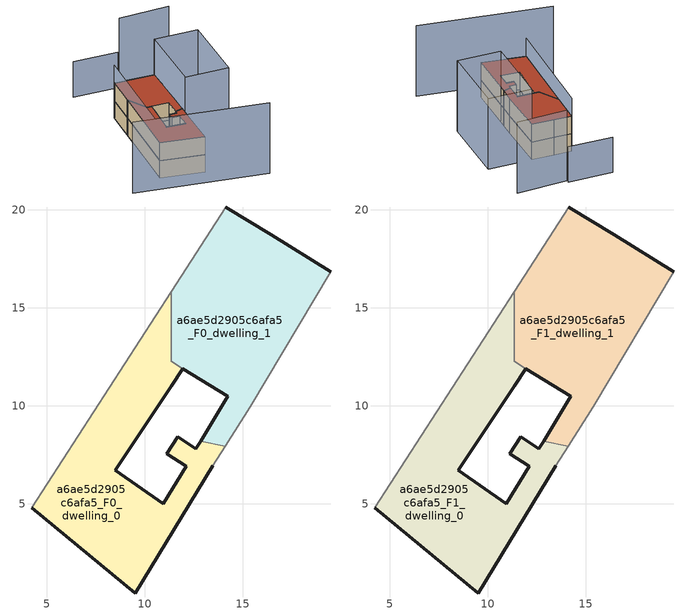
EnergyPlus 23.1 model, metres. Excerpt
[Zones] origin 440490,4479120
a6ae5d2905c6afa5_F0_dwelling_0
 floor ground (EU_floor_Construction): 9.51,0.46 13.47,6.94 14.09,7.93 12.85,8.21 12.61,7.8 11.67,8.42 11.12,7.55 12.12,6.93 10.94,5.01 8.5,6.73 11.34,11.01 11.94,11.9 11.94,11.91 11.34,12.27 11.34,15.82 4.23,4.81 z0
 wall outside (EU_wall_Construction): 11.94,11.91 11.94,11.9 11.34,11.01 8.5,6.73 10.94,5.01 12.12,6.93 11.12,7.55 11.67,8.42 12.61,7.8 12.85,8.21 / 13.47,6.94 9.51,0.46 4.23,4.81 z0:3
 wall adiabatic (EU_wall_Construction): 4.23,4.81 11.34,15.82 / 14.09,7.93 13.47,6.94 z0:3
 wall to a6ae5d2905c6afa5_F0_dwelling_1 (EU_wall_Construction): 11.34,15.82 11.34,12.28 11.34,12.27 11.94,11.91 / 12.85,8.21 14.09,7.93 z0:3
a6ae5d2905c6afa5_F0_dwelling_1
 floor ground (EU_floor_Construction): 15.37,9.96 19.48,16.85 16.45,18.73 14.14,20.15 11.34,15.82 11.34,12.28 11.34,12.27 11.94,11.91 11.94,11.9 14.23,10.49 12.85,8.21 14.09,7.93 z0
 wall outside (EU_wall_Construction): 14.14,20.15 16.45,18.73 19.48,16.85 / 12.85,8.21 14.23,10.49 11.94,11.9 11.94,11.91 z0:3
 wall adiabatic (EU_wall_Construction): 11.34,15.82 14.14,20.15 / 19.48,16.85 15.37,9.96 14.09,7.93 z0:3
a6ae5d2905c6afa5_F1_dwelling_0
 floor to a6ae5d2905c6afa5_F0_dwelling_0 (EU_floor_Construction): 9.51,0.46 13.47,6.94 14.09,7.93 12.85,8.21 12.61,7.8 11.67,8.42 11.12,7.55 12.12,6.93 10.94,5.01 8.5,6.73 11.34,11.01 11.94,11.9 11.94,11.91 11.34,12.27 11.34,15.82 4.23,4.81 z3
 wall outside (EU_wall_Construction): 11.94,11.91 11.94,11.9 11.34,11.01 8.5,6.73 10.94,5.01 12.12,6.93 11.12,7.55 11.67,8.42 12.61,7.8 12.85,8.21 / 13.47,6.94 9.51,0.46 4.23,4.81 z3:6
 wall adiabatic (EU_wall_Construction): 4.23,4.81 11.34,15.82 / 14.09,7.93 13.47,6.94 z3:6
 wall to a6ae5d2905c6afa5_F1_dwelling_1 (EU_wall_Construction): 11.34,15.82 11.34,12.28 11.34,12.27 11.94,11.91 / 12.85,8.21 14.09,7.93 z3:6
 roof outside (EU_roof_Construction): 11.34,15.82 11.34,12.27 11.94,11.91 11.94,11.9 11.34,11.01 8.5,6.73 10.94,5.01 12.12,6.93 11.12,7.55 11.67,8.42 12.61,7.8 12.85,8.21 14.09,7.93 13.47,6.94 9.51,0.46 4.23,4.81 z6
a6ae5d2905c6afa5_F1_dwelling_1
 floor to a6ae5d2905c6afa5_F0_dwelling_1 (EU_floor_Construction): 15.37,9.96 19.48,16.85 16.45,18.73 14.14,20.15 11.34,15.82 11.34,12.27 11.94,11.91 11.94,11.9 14.23,10.49 12.85,8.21 14.09,7.93 z3
 wall outside (EU_wall_Construction): 14.14,20.15 16.45,18.73 19.48,16.85 / 12.85,8.21 14.23,10.49 11.94,11.9 11.94,11.91 z3:6
 wall adiabatic (EU_wall_Construction): 11.34,15.82 14.14,20.15 / 19.48,16.85 15.37,9.96 14.09,7.93 z3:6
 roof outside (EU_roof_Construction): 19.48,16.85 15.37,9.96 14.09,7.93 12.85,8.21 14.23,10.49 11.94,11.9 11.94,11.91 11.34,12.27 11.34,12.28 11.34,15.82 14.14,20.15 16.45,18.73 z6
shading: -1.49,5.6 14.74,-7.3 / 28.36,20.64 21.27,24.49 / 13.43,6.89 19.48,16.85 / 19.48,16.85 25.36,13.29 / 25.36,13.29 19.31,3.32 / 19.31,3.32 13.43,6.89 z0:12; 14.14,20.15 4.23,4.81 z0:9; 21.47,24.86 15.46,28.48 z0:6
[Building]
EU S2 Campaign: North Axis=0; Terrain=City; Solar Distribution=FullExterior
[Site:Location]
Madrid: Latitude=40.5; Longitude=-3.5; Time Zone=1; Elevation=609
[SizingPeriod:WeatherFileDays]
AnnualSizingPeriod: Begin Month=1; Begin Day of Month=1; End Month=12; End Day of Month=31; Day of Week for Start Day=Monday; Use Weather File Daylight Saving Period=No; Use Weather File Rain and Snow Indicators=No
[MATERIAL]
EU_InternalMass_Material: Roughness=MediumRough; Thickness=0.1; Conductivity=1; Density=1800; Specific Heat=900; Thermal Absorptance=0.9; Solar Absorptance=0.7; Visible Absorptance=0.7
[MATERIAL:NOMASS] Roughness=MediumRough; Thermal Absorptance=0.9; Solar Absorptance=0.7; Visible Absorptance=0.7
Name | Thermal Resistance
EU_wall_NoMass | 0.419739
EU_roof_NoMass | 0.352165
EU_floor_NoMass | 0.608284
[CONSTRUCTION]
EU_wall_Construction: EU_wall_NoMass
EU_roof_Construction: EU_roof_NoMass
EU_floor_Construction: EU_floor_NoMass
EU_InternalMass_Construction: EU_InternalMass_Material
[ZONE] Type=1; Multiplier=1; Ceiling Height=autocalculate; Floor Area=autocalculate; Part of Total Floor Area=Yes
Name | Volume
a6ae5d2905c6afa5_F0_dwelling_0; a6ae5d2905c6afa5_F1_dwelling_0 | 160.089
a6ae5d2905c6afa5_F0_dwelling_1; a6ae5d2905c6afa5_F1_dwelling_1 | 157.84
[INTERNALMASS] Construction=EU_InternalMass_Construction
Name | Zone or ZoneList | Surface Area
a6ae5d2905c6afa5_F0_dwelling_0_EU_InternalMass | a6ae5d2905c6afa5_F0_dwelling_0 | 53.3627
a6ae5d2905c6afa5_F0_dwelling_1_EU_InternalMass | a6ae5d2905c6afa5_F0_dwelling_1 | 52.6134
a6ae5d2905c6afa5_F1_dwelling_0_EU_InternalMass | a6ae5d2905c6afa5_F1_dwelling_0 | 53.3627
a6ae5d2905c6afa5_F1_dwelling_1_EU_InternalMass | a6ae5d2905c6afa5_F1_dwelling_1 | 52.6134
[OTHEREQUIPMENT] Fuel Type=Electricity; Design Level Calculation Method=Watts/Area; Power per Zone Floor Area=1; Fraction Latent=0; Fraction Radiant=0; Fraction Lost=0; Carbon Dioxide Generation Rate=0; EndUse Subcategory=EU_Step8_InternalGains
Name | Zone or ZoneList or Space or SpaceList | Schedule
EU_Step8_InternalGain_a6ae5d2905c6afa5_F0_dwelling_0_f000 | a6ae5d2905c6afa5_F0_dwelling_0 | EU_Step8_GainSchedule_a6ae5d2905c6afa5_F0_dwelling_0_f000
EU_Step8_InternalGain_a6ae5d2905c6afa5_F0_dwelling_1_f000 | a6ae5d2905c6afa5_F0_dwelling_1 | EU_Step8_GainSchedule_a6ae5d2905c6afa5_F0_dwelling_1_f000
EU_Step8_InternalGain_a6ae5d2905c6afa5_F1_dwelling_0_f000 | a6ae5d2905c6afa5_F1_dwelling_0 | EU_Step8_GainSchedule_a6ae5d2905c6afa5_F1_dwelling_0_f000
EU_Step8_InternalGain_a6ae5d2905c6afa5_F1_dwelling_1_f000 | a6ae5d2905c6afa5_F1_dwelling_1 | EU_Step8_GainSchedule_a6ae5d2905c6afa5_F1_dwelling_1_f000
[ZONEVENTILATION:DESIGNFLOWRATE] Schedule=EU_AlwaysOn; Design Flow Rate Calculation Method=AirChanges/Hour; Air Changes per Hour=0.703302; Ventilation Type=Natural; Fan Pressure Rise=0; Fan Total Efficiency=1; Constant Term Coefficient=1; Temperature Term Coefficient=0; Velocity Term Coefficient=0; Velocity Squared Term Coefficient=0; Minimum Indoor Temperature=-100; Maximum Indoor Temperature=100; Delta Temperature=-100; Minimum Outdoor Temperature=-100; Maximum Outdoor Temperature=100; Maximum Wind Speed=40
Name | Zone or ZoneList or Space or SpaceList
EU_ConstantAir_a6ae5d2905c6afa5_F0_dwelling_0 | a6ae5d2905c6afa5_F0_dwelling_0
EU_ConstantAir_a6ae5d2905c6afa5_F0_dwelling_1 | a6ae5d2905c6afa5_F0_dwelling_1
EU_ConstantAir_a6ae5d2905c6afa5_F1_dwelling_0 | a6ae5d2905c6afa5_F1_dwelling_0
EU_ConstantAir_a6ae5d2905c6afa5_F1_dwelling_1 | a6ae5d2905c6afa5_F1_dwelling_1
[HVACTEMPLATE:THERMOSTAT] Constant Heating Setpoint=20; Constant Cooling Setpoint=50
EU_HeatOnly_a6ae5d2905c6afa5_F0_dwelling_0; EU_HeatOnly_a6ae5d2905c6afa5_F0_dwelling_1; EU_HeatOnly_a6ae5d2905c6afa5_F1_dwelling_0; EU_HeatOnly_a6ae5d2905c6afa5_F1_dwelling_1
[HVACTEMPLATE:ZONE:IDEALLOADSAIRSYSTEM] System Availability Schedule=EU_AlwaysOn; Maximum Heating Supply Air Temperature=50; Minimum Cooling Supply Air Temperature=13; Maximum Heating Supply Air Humidity Ratio=0.0156; Minimum Cooling Supply Air Humidity Ratio=0.0077; Heating Limit=NoLimit; Cooling Limit=NoLimit; Heating Availability Schedule=EU_AlwaysOn; Cooling Availability Schedule=EU_CoolingOff; Dehumidification Control Type=ConstantSensibleHeatRatio; Cooling Sensible Heat Ratio=0.7; Dehumidification Setpoint=60; Humidification Control Type=None; Humidification Setpoint=30; Outdoor Air Method=None; Outdoor Air Flow Rate per Person=0.00944; Outdoor Air Flow Rate per Zone Floor Area=0; Outdoor Air Flow Rate per Zone=0; Demand Controlled Ventilation Type=None; Outdoor Air Economizer Type=NoEconomizer; Heat Recovery Type=None; Sensible Heat Recovery Effectiveness=0.7; Latent Heat Recovery Effectiveness=0.65
Name | Template Thermostat
a6ae5d2905c6afa5_F0_dwelling_0 | EU_HeatOnly_a6ae5d2905c6afa5_F0_dwelling_0
a6ae5d2905c6afa5_F0_dwelling_1 | EU_HeatOnly_a6ae5d2905c6afa5_F0_dwelling_1
a6ae5d2905c6afa5_F1_dwelling_0 | EU_HeatOnly_a6ae5d2905c6afa5_F1_dwelling_0
a6ae5d2905c6afa5_F1_dwelling_1 | EU_HeatOnly_a6ae5d2905c6afa5_F1_dwelling_1
[SIZING:ZONE] Zone Cooling Design Supply Air Temperature Input Method=SupplyAirTemperature; Zone Cooling Design Supply Air Temperature=13; Zone Heating Design Supply Air Temperature Input Method=SupplyAirTemperature; Zone Heating Design Supply Air Temperature=50; Zone Cooling Design Supply Air Humidity Ratio=0.008; Zone Heating Design Supply Air Humidity Ratio=0.008; Cooling Design Air Flow Method=DesignDay; Cooling Design Air Flow Rate=0; Cooling Minimum Air Flow per Zone Floor Area=0.000762; Cooling Minimum Air Flow=0; Cooling Minimum Air Flow Fraction=0.2; Heating Design Air Flow Method=DesignDay; Heating Design Air Flow Rate=0; Heating Maximum Air Flow per Zone Floor Area=0.002032; Heating Maximum Air Flow=0.141576; Heating Maximum Air Flow Fraction=0.3; Account for Dedicated Outdoor Air System=No; Dedicated Outdoor Air System Control Strategy=NeutralSupplyAir; Dedicated Outdoor Air Low Setpoint Temperature for Design=autosize; Dedicated Outdoor Air High Setpoint Temperature for Design=autosize; Zone Load Sizing Method=Sensible Load Only No Latent Load; Zone Latent Cooling Design Supply Air Humidity Ratio Input Method=HumidityRatioDifference; Zone Cooling Design Supply Air Humidity Ratio Difference=0.005; Zone Latent Heating Design Supply Air Humidity Ratio Input Method=HumidityRatioDifference; Zone Humidification Design Supply Air Humidity Ratio Difference=0.005
a6ae5d2905c6afa5_F0_dwelling_0; a6ae5d2905c6afa5_F0_dwelling_1; a6ae5d2905c6afa5_F1_dwelling_0; a6ae5d2905c6afa5_F1_dwelling_1
[SCHEDULE:CONSTANT]
Name | Hourly Value
EU_AlwaysOn | 1
EU_CoolingOff | 0
[SCHEDULE:FILE] Column Number=1; Rows to Skip at Top=0; Number of Hours of Data=8760; Column Separator=Comma; Interpolate to Timestep=No; Minutes per Item=60; Adjust Schedule for Daylight Savings=Yes
Name | File
EU_Step8_GainSchedule_a6ae5d2905c6afa5_F0_dwelling_0_f000 | ../../schedules/a6ae5d2905c6afa5/a6ae5d2905c6afa5_F0_dwelling_0_f000_gain.csv
EU_Step8_GainSchedule_a6ae5d2905c6afa5_F0_dwelling_1_f000 | ../../schedules/a6ae5d2905c6afa5/a6ae5d2905c6afa5_F0_dwelling_1_f000_gain.csv
EU_Step8_GainSchedule_a6ae5d2905c6afa5_F1_dwelling_0_f000 | ../../schedules/a6ae5d2905c6afa5/a6ae5d2905c6afa5_F1_dwelling_0_f000_gain.csv
EU_Step8_GainSchedule_a6ae5d2905c6afa5_F1_dwelling_1_f000 | ../../schedules/a6ae5d2905c6afa5/a6ae5d2905c6afa5_F1_dwelling_1_f000_gain.csv
